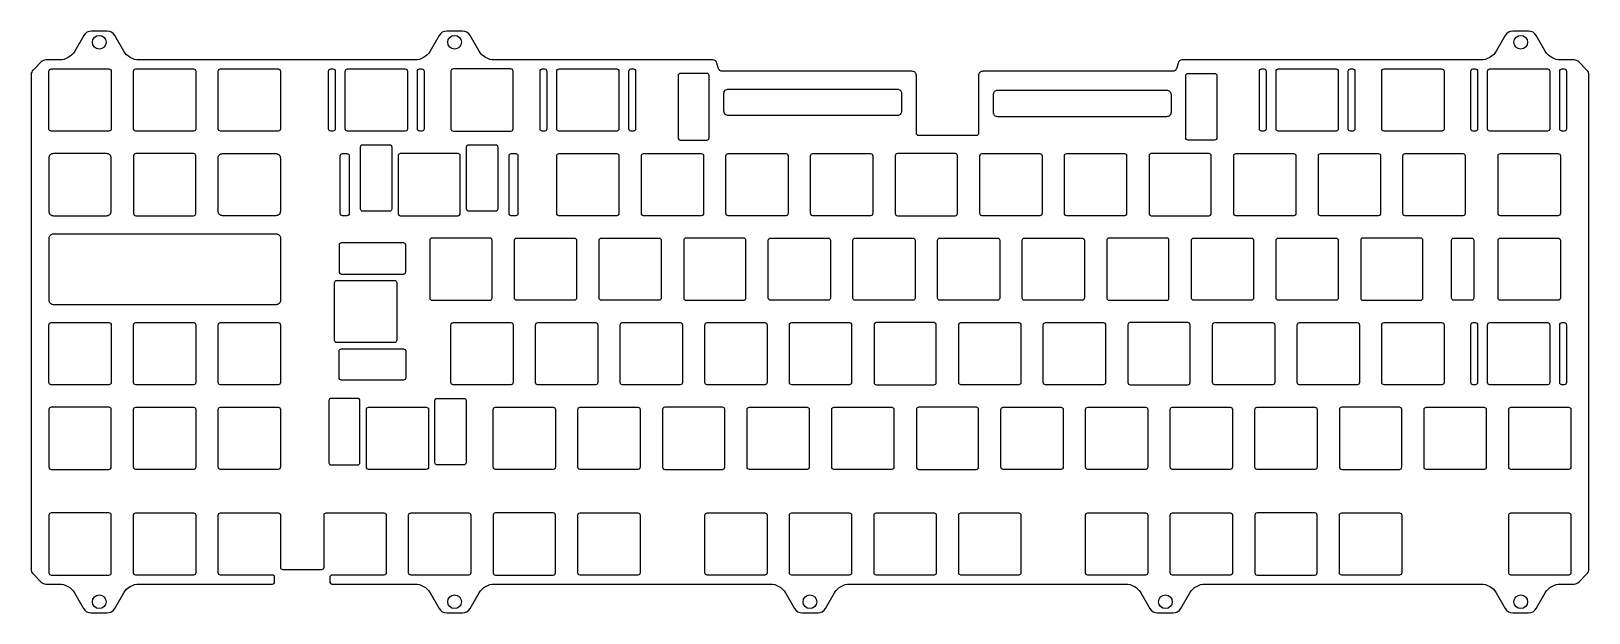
# Model space of a CAD drawing. Header units: millimetres. Extents: x -349 to 2, y -6 to 125.
import ezdxf

# ---------------------------------------------------------------- set-up
doc = ezdxf.new("R2010")
doc.units = ezdxf.units.MM
doc.layers.get('0').update_dxf_attribs({"linetype": 'CONTINUOUS'})

msp = doc.modelspace()

# ---------------------------------------------------------------- linework, layer by layer
for points in [[(-90.02, 118.57, 0.339454), (-90.98, 117.83), (-91.26, 116.77, -0.339454), (-92.23, 116.03), (-134.88, 116.03, 0.414214), (-135.88, 115.03), (-135.88, 102.04, -0.414214), (-136.38, 101.54), (-149.38, 101.54, -0.414214), (-149.88, 102.04), (-149.88, 115.03, 0.414214), (-150.88, 116.03), (-193.52, 116.03, -0.339454), (-194.49, 116.77), (-194.77, 117.83, 0.339454), (-195.73, 118.57), (-244.84, 118.57, -0.267949), (-248.31, 120.57), (-250.33, 124.07, 0.267949), (-252.06, 125.07), (-255.6, 125.07, 0.267949), (-257.33, 124.07), (-259.35, 120.57, -0.267949), (-262.81, 118.57), (-324.84, 118.57, -0.267949), (-328.31, 120.57), (-330.33, 124.07, 0.267949), (-332.06, 125.07), (-335.6, 125.07, 0.267949), (-337.33, 124.07), (-339.35, 120.57, -0.267949), (-342.81, 118.57), (-345.83, 118.57, 0.198912), (-346.89, 118.13), (-348.72, 116.3, 0.183808), (-349.16, 115.33), (-349.16, 3.84, 0.198912), (-348.72, 2.77), (-346.89, 0.95, 0.198912), (-345.83, 0.51), (-342.88, 0.51, -0.267949), (-339.42, -1.49), (-337.4, -4.99, 0.267949), (-335.67, -5.99), (-332.06, -5.99, 0.267949), (-330.33, -4.99), (-328.3, -1.49, -0.267949), (-324.84, 0.51), (-294.84, 0.51, 0.414214), (-294.34, 1.01), (-294.34, 2.02, 0.414214), (-294.84, 2.52), (-306.54, 2.52, -0.414214), (-307.04, 3.02), (-307.04, 16.02, -0.414214), (-306.54, 16.52), (-293.54, 16.52, -0.414214), (-293.04, 16.02), (-293.04, 4.28, 0.414214), (-292.54, 3.78), (-283.73, 3.78, 0.414214), (-283.23, 4.28), (-283.23, 16.02, -0.414214), (-282.73, 16.52), (-269.73, 16.52, -0.414214), (-269.23, 16.02), (-269.23, 3.02, -0.414214), (-269.73, 2.52), (-281.44, 2.52, 0.414214), (-281.94, 2.02), (-281.94, 1.01, 0.414214), (-281.44, 0.51), (-262.81, 0.51, -0.267949), (-259.35, -1.49), (-257.33, -4.99, 0.267949), (-255.59, -5.99), (-252.06, -5.99, 0.267949), (-250.33, -4.99), (-248.3, -1.49, -0.267949), (-244.84, 0.51), (-182.81, 0.51, -0.267949), (-179.35, -1.49), (-177.33, -4.99, 0.267949), (-175.59, -5.99), (-172.06, -5.99, 0.267949), (-170.33, -4.99), (-168.3, -1.49, -0.267949), (-164.84, 0.51), (-102.81, 0.51, -0.267949), (-99.35, -1.49), (-97.33, -4.99, 0.267949), (-95.59, -5.99), (-92.06, -5.99, 0.267949), (-90.33, -4.99), (-88.3, -1.49, -0.267949), (-84.84, 0.51), (-22.81, 0.51, -0.267949), (-19.35, -1.49), (-17.33, -4.99, 0.267949), (-15.59, -5.99), (-12.06, -5.99, 0.267949), (-10.33, -4.99), (-8.3, -1.49, -0.267949), (-4.84, 0.51), (-1.82, 0.51, 0.198912), (-0.76, 0.95), (1.07, 2.77, 0.198912), (1.51, 3.84), (1.51, 115.24, 0.198912), (1.07, 116.3), (-0.76, 118.13, 0.198912), (-1.82, 118.57), (-4.84, 118.57, -0.267949), (-8.3, 120.57), (-10.33, 124.07, 0.267949), (-12.06, 125.07), (-15.59, 125.07, 0.267949), (-17.33, 124.07), (-19.35, 120.57, -0.267949), (-22.81, 118.57)], [(-331.64, 102.54), (-344.64, 102.54, -0.414214), (-345.14, 103.04), (-345.14, 116.04, -0.414214), (-344.64, 116.54), (-331.64, 116.54, -0.414214), (-331.14, 116.04), (-331.14, 103.04, -0.414214)], [(-312.59, 102.54), (-325.59, 102.54, -0.414214), (-326.09, 103.04), (-326.09, 116.04, -0.414214), (-325.59, 116.54), (-312.59, 116.54, -0.414214), (-312.09, 116.04), (-312.09, 103.04, -0.414214)], [(-293.54, 102.54), (-306.54, 102.54, -0.414214), (-307.04, 103.04), (-307.04, 116.04, -0.414214), (-306.54, 116.54), (-293.54, 116.54, -0.414214), (-293.04, 116.04), (-293.04, 103.04, -0.414214)], [(-281.71, 116.54), (-281.21, 116.54, -0.414214), (-280.71, 116.04), (-280.71, 103.04, -0.414214), (-281.21, 102.54), (-281.71, 102.54, -0.414214), (-282.21, 103.04), (-282.21, 116.04, -0.414214)], [(-264.96, 102.54), (-277.96, 102.54, -0.414214), (-278.46, 103.04), (-278.46, 116.04, -0.414214), (-277.96, 116.54), (-264.96, 116.54, -0.414214), (-264.46, 116.04), (-264.46, 103.04, -0.414214)], [(-260.71, 116.04), (-260.71, 103.04, -0.414214), (-261.21, 102.54), (-261.71, 102.54, -0.414214), (-262.21, 103.04), (-262.21, 116.04, -0.414214), (-261.71, 116.54), (-261.21, 116.54, -0.414214)], [(-241.15, 102.54, 0.414214), (-240.65, 103.04), (-240.65, 116.04, 0.414214), (-241.15, 116.54), (-254.15, 116.54, 0.414214), (-254.65, 116.04), (-254.65, 103.04, 0.414214), (-254.15, 102.54)], [(-234.09, 116.54), (-233.59, 116.54, -0.414214), (-233.09, 116.04), (-233.09, 103.04, -0.414214), (-233.59, 102.54), (-234.09, 102.54, -0.414214), (-234.59, 103.04), (-234.59, 116.04, -0.414214)], [(-217.34, 102.54), (-230.34, 102.54, -0.414214), (-230.84, 103.04), (-230.84, 116.04, -0.414214), (-230.34, 116.54), (-217.34, 116.54, -0.414214), (-216.84, 116.04), (-216.84, 103.04, -0.414214)], [(-213.09, 116.04), (-213.09, 103.04, -0.414214), (-213.59, 102.54), (-214.09, 102.54, -0.414214), (-214.59, 103.04), (-214.59, 116.04, -0.414214), (-214.09, 116.54), (-213.59, 116.54, -0.414214)], [(-72.16, 116.54), (-71.66, 116.54, -0.414214), (-71.16, 116.04), (-71.16, 103.04, -0.414214), (-71.66, 102.54), (-72.16, 102.54, -0.414214), (-72.66, 103.04), (-72.66, 116.04, -0.414214)], [(-55.41, 102.54), (-68.41, 102.54, -0.414214), (-68.91, 103.04), (-68.91, 116.04, -0.414214), (-68.41, 116.54), (-55.41, 116.54, -0.414214), (-54.91, 116.04), (-54.91, 103.04, -0.414214)], [(-51.16, 116.04), (-51.16, 103.04, -0.414214), (-51.66, 102.54), (-52.16, 102.54, -0.414214), (-52.66, 103.04), (-52.66, 116.04, -0.414214), (-52.16, 116.54), (-51.66, 116.54, -0.414214)], [(-31.6, 102.54), (-44.6, 102.54, -0.414214), (-45.1, 103.04), (-45.1, 116.04, -0.414214), (-44.6, 116.54), (-31.6, 116.54, -0.414214), (-31.1, 116.04), (-31.1, 103.04, -0.414214)], [(-24.54, 116.54), (-24.04, 116.54, -0.414214), (-23.54, 116.04), (-23.54, 103.04, -0.414214), (-24.04, 102.54), (-24.54, 102.54, -0.414214), (-25.04, 103.04), (-25.04, 116.04, -0.414214)], [(-21.29, 103.04), (-21.29, 116.04, -0.414214), (-20.79, 116.54), (-7.79, 116.54, -0.414214), (-7.29, 116.04), (-7.29, 103.04, -0.414214), (-7.79, 102.54), (-20.79, 102.54, -0.414214)], [(-4.04, 102.54), (-4.54, 102.54, -0.414214), (-5.04, 103.04), (-5.04, 116.04, -0.414214), (-4.54, 116.54), (-4.04, 116.54, -0.414214), (-3.54, 116.04), (-3.54, 103.04, -0.414214)], [(-203.03, 115.54, 0.414214), (-203.53, 115.04), (-203.53, 101.04, 0.414214), (-203.03, 100.54), (-197.03, 100.54, 0.414214), (-196.53, 101.04), (-196.53, 115.04, 0.414214), (-197.03, 115.54)], [(-88.73, 115.54), (-82.73, 115.54, -0.414214), (-82.23, 115.04), (-82.23, 101.04, -0.414214), (-82.73, 100.54), (-88.73, 100.54, -0.414214), (-89.23, 101.04), (-89.23, 115.04, -0.414214)], [(-154.2, 106.03), (-192.2, 106.03, -0.414214), (-193.2, 107.03), (-193.2, 111.03, -0.414214), (-192.2, 112.03), (-154.2, 112.03, -0.414214), (-153.2, 111.03), (-153.2, 107.03, -0.414214)], [(-92.55, 110.78), (-92.55, 106.78, -0.414214), (-93.55, 105.78), (-131.55, 105.78, -0.414214), (-132.55, 106.78), (-132.55, 110.78, -0.414214), (-131.55, 111.78), (-93.55, 111.78, -0.414214)], [(-268.49, 84.49), (-274.49, 84.49, -0.414214), (-274.99, 84.99), (-274.99, 98.99, -0.414214), (-274.49, 99.49), (-268.49, 99.49, -0.414214), (-267.99, 98.99), (-267.99, 84.99, -0.414214)], [(-251.12, 84.99), (-251.12, 98.99, -0.414214), (-250.62, 99.49), (-244.62, 99.49, -0.414214), (-244.12, 98.99), (-244.12, 84.99, -0.414214), (-244.62, 84.49), (-250.62, 84.49, -0.414214)], [(-345.16, 84.48, 0.414214), (-344.16, 83.48), (-332.16, 83.48, 0.414214), (-331.16, 84.48), (-331.16, 96.48, 0.414214), (-332.16, 97.48), (-344.16, 97.48, 0.414214), (-345.16, 96.48)], [(-312.59, 83.49, 0.414214), (-312.09, 83.99), (-312.09, 96.99, 0.414214), (-312.59, 97.49), (-325.59, 97.49, 0.414214), (-326.09, 96.99), (-326.09, 83.99, 0.414214), (-325.59, 83.49)], [(-294.06, 83.48), (-306.06, 83.48, -0.414214), (-307.06, 84.48), (-307.06, 96.48, -0.414214), (-306.06, 97.48), (-294.06, 97.48, -0.414214), (-293.06, 96.48), (-293.06, 84.48, -0.414214)], [(-279.06, 97.49), (-278.06, 97.49, -0.414214), (-277.56, 96.99), (-277.56, 83.99, -0.414214), (-278.06, 83.49), (-279.06, 83.49, -0.414214), (-279.56, 83.99), (-279.56, 96.99, -0.414214)], [(-253.06, 83.49, 0.414214), (-252.56, 83.99), (-252.56, 96.99, 0.414214), (-253.06, 97.49), (-266.06, 97.49, 0.414214), (-266.56, 96.99), (-266.56, 83.99, 0.414214), (-266.06, 83.49)], [(-240.06, 83.49), (-241.06, 83.49, -0.414214), (-241.56, 83.99), (-241.56, 96.99, -0.414214), (-241.06, 97.49), (-240.06, 97.49, -0.414214), (-239.56, 96.99), (-239.56, 83.99, -0.414214)], [(-217.34, 83.49), (-230.34, 83.49, -0.414214), (-230.84, 83.99), (-230.84, 96.99, -0.414214), (-230.34, 97.49), (-217.34, 97.49, -0.414214), (-216.84, 96.99), (-216.84, 83.99, -0.414214)], [(-198.29, 83.49), (-211.29, 83.49, -0.414214), (-211.79, 83.99), (-211.79, 96.99, -0.414214), (-211.29, 97.49), (-198.29, 97.49, -0.414214), (-197.79, 96.99), (-197.79, 83.99, -0.414214)], [(-179.24, 83.49), (-192.24, 83.49, -0.414214), (-192.74, 83.99), (-192.74, 96.99, -0.414214), (-192.24, 97.49), (-179.24, 97.49, -0.414214), (-178.74, 96.99), (-178.74, 83.99, -0.414214)], [(-173.69, 83.99), (-173.69, 96.99, -0.414214), (-173.19, 97.49), (-160.19, 97.49, -0.414214), (-159.69, 96.99), (-159.69, 83.99, -0.414214), (-160.19, 83.49), (-173.19, 83.49, -0.414214)], [(-141.14, 83.49, 0.414214), (-140.64, 83.99), (-140.64, 96.99, 0.414214), (-141.14, 97.49), (-154.14, 97.49, 0.414214), (-154.64, 96.99), (-154.64, 83.99, 0.414214), (-154.14, 83.49)], [(-122.09, 83.49), (-135.09, 83.49, -0.414214), (-135.59, 83.99), (-135.59, 96.99, -0.414214), (-135.09, 97.49), (-122.09, 97.49, -0.414214), (-121.59, 96.99), (-121.59, 83.99, -0.414214)], [(-116.54, 83.99), (-116.54, 96.99, -0.414214), (-116.04, 97.49), (-103.04, 97.49, -0.414214), (-102.54, 96.99), (-102.54, 83.99, -0.414214), (-103.04, 83.49), (-116.04, 83.49, -0.414214)], [(-83.99, 83.49, 0.414214), (-83.49, 83.99), (-83.49, 96.99, 0.414214), (-83.99, 97.49), (-96.99, 97.49, 0.414214), (-97.49, 96.99), (-97.49, 83.99, 0.414214), (-96.99, 83.49)], [(-64.94, 83.49), (-77.94, 83.49, -0.414214), (-78.44, 83.99), (-78.44, 96.99, -0.414214), (-77.94, 97.49), (-64.94, 97.49, -0.414214), (-64.44, 96.99), (-64.44, 83.99, -0.414214)], [(-45.89, 83.49), (-58.89, 83.49, -0.414214), (-59.39, 83.99), (-59.39, 96.99, -0.414214), (-58.89, 97.49), (-45.89, 97.49, -0.414214), (-45.39, 96.99), (-45.39, 83.99, -0.414214)], [(-26.84, 83.49), (-39.84, 83.49, -0.414214), (-40.34, 83.99), (-40.34, 96.99, -0.414214), (-39.84, 97.49), (-26.84, 97.49, -0.414214), (-26.34, 96.99), (-26.34, 83.99, -0.414214)], [(-18.91, 83.99), (-18.91, 96.99, -0.414214), (-18.41, 97.49), (-5.41, 97.49, -0.414214), (-4.91, 96.99), (-4.91, 83.99, -0.414214), (-5.41, 83.49), (-18.41, 83.49, -0.414214)], [(-293.03, 78.43), (-293.03, 64.43, -0.414214), (-294.03, 63.43), (-344.13, 63.43, -0.414214), (-345.13, 64.43), (-345.13, 78.43, -0.414214), (-344.13, 79.43), (-294.03, 79.43, -0.414214)], [(-279.84, 70.85, 0.414214), (-279.34, 70.35), (-265.34, 70.35, 0.414214), (-264.84, 70.85), (-264.84, 76.85, 0.414214), (-265.34, 77.35), (-279.34, 77.35, 0.414214), (-279.84, 76.85)], [(-245.91, 64.44, 0.414214), (-245.41, 64.94), (-245.41, 77.94, 0.414214), (-245.91, 78.44), (-258.91, 78.44, 0.414214), (-259.41, 77.94), (-259.41, 64.94, 0.414214), (-258.91, 64.44)], [(-226.86, 64.44), (-239.86, 64.44, -0.414214), (-240.36, 64.94), (-240.36, 77.94, -0.414214), (-239.86, 78.44), (-226.86, 78.44, -0.414214), (-226.36, 77.94), (-226.36, 64.94, -0.414214)], [(-221.31, 64.94), (-221.31, 77.94, -0.414214), (-220.81, 78.44), (-207.81, 78.44, -0.414214), (-207.31, 77.94), (-207.31, 64.94, -0.414214), (-207.81, 64.44), (-220.81, 64.44, -0.414214)], [(-188.76, 64.44, 0.414214), (-188.26, 64.94), (-188.26, 77.94, 0.414214), (-188.76, 78.44), (-201.76, 78.44, 0.414214), (-202.26, 77.94), (-202.26, 64.94, 0.414214), (-201.76, 64.44)], [(-169.71, 64.44), (-182.71, 64.44, -0.414214), (-183.21, 64.94), (-183.21, 77.94, -0.414214), (-182.71, 78.44), (-169.71, 78.44, -0.414214), (-169.21, 77.94), (-169.21, 64.94, -0.414214)], [(-150.66, 64.44), (-163.66, 64.44, -0.414214), (-164.16, 64.94), (-164.16, 77.94, -0.414214), (-163.66, 78.44), (-150.66, 78.44, -0.414214), (-150.16, 77.94), (-150.16, 64.94, -0.414214)], [(-131.61, 64.44), (-144.61, 64.44, -0.414214), (-145.11, 64.94), (-145.11, 77.94, -0.414214), (-144.61, 78.44), (-131.61, 78.44, -0.414214), (-131.11, 77.94), (-131.11, 64.94, -0.414214)], [(-126.06, 64.94), (-126.06, 77.94, -0.414214), (-125.56, 78.44), (-112.56, 78.44, -0.414214), (-112.06, 77.94), (-112.06, 64.94, -0.414214), (-112.56, 64.44), (-125.56, 64.44, -0.414214)], [(-93.51, 64.44, 0.414214), (-93.01, 64.94), (-93.01, 77.94, 0.414214), (-93.51, 78.44), (-106.51, 78.44, 0.414214), (-107.01, 77.94), (-107.01, 64.94, 0.414214), (-106.51, 64.44)], [(-74.46, 64.44), (-87.46, 64.44, -0.414214), (-87.96, 64.94), (-87.96, 77.94, -0.414214), (-87.46, 78.44), (-74.46, 78.44, -0.414214), (-73.96, 77.94), (-73.96, 64.94, -0.414214)], [(-68.91, 64.94), (-68.91, 77.94, -0.414214), (-68.41, 78.44), (-55.41, 78.44, -0.414214), (-54.91, 77.94), (-54.91, 64.94, -0.414214), (-55.41, 64.44), (-68.41, 64.44, -0.414214)], [(-36.36, 64.44, 0.414214), (-35.86, 64.94), (-35.86, 77.94, 0.414214), (-36.36, 78.44), (-49.36, 78.44, 0.414214), (-49.86, 77.94), (-49.86, 64.94, 0.414214), (-49.36, 64.44)], [(-29.41, 64.94), (-29.41, 77.94, -0.414214), (-28.91, 78.44), (-24.91, 78.44, -0.414214), (-24.41, 77.94), (-24.41, 64.94, -0.414214), (-24.91, 64.44), (-28.91, 64.44, -0.414214)], [(-18.41, 78.44), (-5.41, 78.44, -0.414214), (-4.91, 77.94), (-4.91, 64.94, -0.414214), (-5.41, 64.44), (-18.41, 64.44, -0.414214), (-18.91, 64.94), (-18.91, 77.94, -0.414214)], [(-280.84, 55.41), (-280.84, 68.41, -0.414214), (-280.34, 68.91), (-267.34, 68.91, -0.414214), (-266.84, 68.41), (-266.84, 55.41, -0.414214), (-267.34, 54.91), (-280.34, 54.91, -0.414214)], [(-331.64, 45.39), (-344.64, 45.39, -0.414214), (-345.14, 45.89), (-345.14, 58.89, -0.414214), (-344.64, 59.39), (-331.64, 59.39, -0.414214), (-331.14, 58.89), (-331.14, 45.89, -0.414214)], [(-312.59, 45.39), (-325.59, 45.39, -0.414214), (-326.09, 45.89), (-326.09, 58.89, -0.414214), (-325.59, 59.39), (-312.59, 59.39, -0.414214), (-312.09, 58.89), (-312.09, 45.89, -0.414214)], [(-307.04, 45.89), (-307.04, 58.89, -0.414214), (-306.54, 59.39), (-293.54, 59.39, -0.414214), (-293.04, 58.89), (-293.04, 45.89, -0.414214), (-293.54, 45.39), (-306.54, 45.39, -0.414214)], [(-254.65, 45.89), (-254.65, 58.89, -0.414214), (-254.15, 59.39), (-241.15, 59.39, -0.414214), (-240.65, 58.89), (-240.65, 45.89, -0.414214), (-241.15, 45.39), (-254.15, 45.39, -0.414214)], [(-222.1, 45.39), (-235.1, 45.39, -0.414214), (-235.6, 45.89), (-235.6, 58.89, -0.414214), (-235.1, 59.39), (-222.1, 59.39, -0.414214), (-221.6, 58.89), (-221.6, 45.89, -0.414214)], [(-203.05, 45.39), (-216.05, 45.39, -0.414214), (-216.55, 45.89), (-216.55, 58.89, -0.414214), (-216.05, 59.39), (-203.05, 59.39, -0.414214), (-202.55, 58.89), (-202.55, 45.89, -0.414214)], [(-184, 45.39), (-197, 45.39, -0.414214), (-197.5, 45.89), (-197.5, 58.89, -0.414214), (-197, 59.39), (-184, 59.39, -0.414214), (-183.5, 58.89), (-183.5, 45.89, -0.414214)], [(-178.45, 45.89), (-178.45, 58.89, -0.414214), (-177.95, 59.39), (-164.95, 59.39, -0.414214), (-164.45, 58.89), (-164.45, 45.89, -0.414214), (-164.95, 45.39), (-177.95, 45.39, -0.414214)], [(-145.9, 45.39, 0.414214), (-145.4, 45.89), (-145.4, 58.89, 0.414214), (-145.9, 59.39), (-158.9, 59.39, 0.414214), (-159.4, 58.89), (-159.4, 45.89, 0.414214), (-158.9, 45.39)], [(-126.85, 45.39), (-139.85, 45.39, -0.414214), (-140.35, 45.89), (-140.35, 58.89, -0.414214), (-139.85, 59.39), (-126.85, 59.39, -0.414214), (-126.35, 58.89), (-126.35, 45.89, -0.414214)], [(-121.3, 45.89), (-121.3, 58.89, -0.414214), (-120.8, 59.39), (-107.8, 59.39, -0.414214), (-107.3, 58.89), (-107.3, 45.89, -0.414214), (-107.8, 45.39), (-120.8, 45.39, -0.414214)], [(-88.75, 45.39, 0.414214), (-88.25, 45.89), (-88.25, 58.89, 0.414214), (-88.75, 59.39), (-101.75, 59.39, 0.414214), (-102.25, 58.89), (-102.25, 45.89, 0.414214), (-101.75, 45.39)], [(-69.7, 45.39), (-82.7, 45.39, -0.414214), (-83.2, 45.89), (-83.2, 58.89, -0.414214), (-82.7, 59.39), (-69.7, 59.39, -0.414214), (-69.2, 58.89), (-69.2, 45.89, -0.414214)], [(-50.65, 45.39), (-63.65, 45.39, -0.414214), (-64.15, 45.89), (-64.15, 58.89, -0.414214), (-63.65, 59.39), (-50.65, 59.39, -0.414214), (-50.15, 58.89), (-50.15, 45.89, -0.414214)], [(-31.6, 45.39), (-44.6, 45.39, -0.414214), (-45.1, 45.89), (-45.1, 58.89, -0.414214), (-44.6, 59.39), (-31.6, 59.39, -0.414214), (-31.1, 58.89), (-31.1, 45.89, -0.414214)], [(-24.54, 59.39), (-24.04, 59.39, -0.414214), (-23.54, 58.89), (-23.54, 45.89, -0.414214), (-24.04, 45.39), (-24.54, 45.39, -0.414214), (-25.04, 45.89), (-25.04, 58.89, -0.414214)], [(-21.29, 45.89), (-21.29, 58.89, -0.414214), (-20.79, 59.39), (-7.79, 59.39, -0.414214), (-7.29, 58.89), (-7.29, 45.89, -0.414214), (-7.79, 45.39), (-20.79, 45.39, -0.414214)], [(-4.04, 45.39), (-4.54, 45.39, -0.414214), (-5.04, 45.89), (-5.04, 58.89, -0.414214), (-4.54, 59.39), (-4.04, 59.39, -0.414214), (-3.54, 58.89), (-3.54, 45.89, -0.414214)], [(-279.84, 46.97), (-279.84, 52.97, -0.414214), (-279.34, 53.47), (-265.34, 53.47, -0.414214), (-264.84, 52.97), (-264.84, 46.97, -0.414214), (-265.34, 46.47), (-279.34, 46.47, -0.414214)], [(-275.64, 27.34, 0.414214), (-275.14, 27.84), (-275.14, 41.84, 0.414214), (-275.64, 42.34), (-281.64, 42.34, 0.414214), (-282.14, 41.84), (-282.14, 27.84, 0.414214), (-281.64, 27.34)], [(-251.76, 27.34), (-257.76, 27.34, -0.414214), (-258.26, 27.84), (-258.26, 41.84, -0.414214), (-257.76, 42.34), (-251.76, 42.34, -0.414214), (-251.26, 41.84), (-251.26, 27.84, -0.414214)], [(-331.64, 26.34, 0.414214), (-331.14, 26.84), (-331.14, 39.84, 0.414214), (-331.64, 40.34), (-344.64, 40.34, 0.414214), (-345.14, 39.84), (-345.14, 26.84, 0.414214), (-344.64, 26.34)], [(-312.59, 26.34), (-325.59, 26.34, -0.414214), (-326.09, 26.84), (-326.09, 39.84, -0.414214), (-325.59, 40.34), (-312.59, 40.34, -0.414214), (-312.09, 39.84), (-312.09, 26.84, -0.414214)], [(-307.04, 26.84), (-307.04, 39.84, -0.414214), (-306.54, 40.34), (-293.54, 40.34, -0.414214), (-293.04, 39.84), (-293.04, 26.84, -0.414214), (-293.54, 26.34), (-306.54, 26.34, -0.414214)], [(-260.2, 26.34), (-273.2, 26.34, -0.414214), (-273.7, 26.84), (-273.7, 39.84, -0.414214), (-273.2, 40.34), (-260.2, 40.34, -0.414214), (-259.7, 39.84), (-259.7, 26.84, -0.414214)], [(-231.63, 26.34), (-244.63, 26.34, -0.414214), (-245.13, 26.84), (-245.13, 39.84, -0.414214), (-244.63, 40.34), (-231.63, 40.34, -0.414214), (-231.13, 39.84), (-231.13, 26.84, -0.414214)], [(-226.08, 26.84), (-226.08, 39.84, -0.414214), (-225.58, 40.34), (-212.58, 40.34, -0.414214), (-212.08, 39.84), (-212.08, 26.84, -0.414214), (-212.58, 26.34), (-225.58, 26.34, -0.414214)], [(-193.53, 26.34, 0.414214), (-193.03, 26.84), (-193.03, 39.84, 0.414214), (-193.53, 40.34), (-206.53, 40.34, 0.414214), (-207.03, 39.84), (-207.03, 26.84, 0.414214), (-206.53, 26.34)], [(-174.48, 26.34), (-187.48, 26.34, -0.414214), (-187.98, 26.84), (-187.98, 39.84, -0.414214), (-187.48, 40.34), (-174.48, 40.34, -0.414214), (-173.98, 39.84), (-173.98, 26.84, -0.414214)], [(-168.93, 26.84), (-168.93, 39.84, -0.414214), (-168.43, 40.34), (-155.43, 40.34, -0.414214), (-154.93, 39.84), (-154.93, 26.84, -0.414214), (-155.43, 26.34), (-168.43, 26.34, -0.414214)], [(-136.38, 26.34, 0.414214), (-135.88, 26.84), (-135.88, 39.84, 0.414214), (-136.38, 40.34), (-149.38, 40.34, 0.414214), (-149.88, 39.84), (-149.88, 26.84, 0.414214), (-149.38, 26.34)], [(-117.33, 26.34), (-130.33, 26.34, -0.414214), (-130.83, 26.84), (-130.83, 39.84, -0.414214), (-130.33, 40.34), (-117.33, 40.34, -0.414214), (-116.83, 39.84), (-116.83, 26.84, -0.414214)], [(-98.28, 26.34), (-111.28, 26.34, -0.414214), (-111.78, 26.84), (-111.78, 39.84, -0.414214), (-111.28, 40.34), (-98.28, 40.34, -0.414214), (-97.78, 39.84), (-97.78, 26.84, -0.414214)], [(-79.23, 26.34), (-92.23, 26.34, -0.414214), (-92.73, 26.84), (-92.73, 39.84, -0.414214), (-92.23, 40.34), (-79.23, 40.34, -0.414214), (-78.73, 39.84), (-78.73, 26.84, -0.414214)], [(-73.68, 26.84), (-73.68, 39.84, -0.414214), (-73.18, 40.34), (-60.18, 40.34, -0.414214), (-59.68, 39.84), (-59.68, 26.84, -0.414214), (-60.18, 26.34), (-73.18, 26.34, -0.414214)], [(-41.13, 26.34, 0.414214), (-40.63, 26.84), (-40.63, 39.84, 0.414214), (-41.13, 40.34), (-54.13, 40.34, 0.414214), (-54.63, 39.84), (-54.63, 26.84, 0.414214), (-54.13, 26.34)], [(-22.08, 26.34), (-35.08, 26.34, -0.414214), (-35.58, 26.84), (-35.58, 39.84, -0.414214), (-35.08, 40.34), (-22.08, 40.34, -0.414214), (-21.58, 39.84), (-21.58, 26.84, -0.414214)], [(-16.53, 26.84), (-16.53, 39.84, -0.414214), (-16.03, 40.34), (-3.03, 40.34, -0.414214), (-2.53, 39.84), (-2.53, 26.84, -0.414214), (-3.03, 26.34), (-16.03, 26.34, -0.414214)], [(-331.64, 2.52, 0.414214), (-331.14, 3.02), (-331.14, 16.02, 0.414214), (-331.64, 16.52), (-344.64, 16.52, 0.414214), (-345.14, 16.02), (-345.14, 3.02, 0.414214), (-344.64, 2.52)], [(-312.59, 2.52), (-325.59, 2.52, -0.414214), (-326.09, 3.02), (-326.09, 16.02, -0.414214), (-325.59, 16.52), (-312.59, 16.52, -0.414214), (-312.09, 16.02), (-312.09, 3.02, -0.414214)], [(-264.18, 3.02), (-264.18, 16.02, -0.414214), (-263.68, 16.52), (-250.68, 16.52, -0.414214), (-250.18, 16.02), (-250.18, 3.02, -0.414214), (-250.68, 2.52), (-263.68, 2.52, -0.414214)], [(-231.63, 2.52, 0.414214), (-231.13, 3.02), (-231.13, 16.02, 0.414214), (-231.63, 16.52), (-244.63, 16.52, 0.414214), (-245.13, 16.02), (-245.13, 3.02, 0.414214), (-244.63, 2.52)], [(-212.58, 2.52), (-225.58, 2.52, -0.414214), (-226.08, 3.02), (-226.08, 16.02, -0.414214), (-225.58, 16.52), (-212.58, 16.52, -0.414214), (-212.08, 16.02), (-212.08, 3.02, -0.414214)], [(-184, 2.52), (-197, 2.52, -0.414214), (-197.5, 3.02), (-197.5, 16.02, -0.414214), (-197, 16.52), (-184, 16.52, -0.414214), (-183.5, 16.02), (-183.5, 3.02, -0.414214)], [(-164.95, 2.52), (-177.95, 2.52, -0.414214), (-178.45, 3.02), (-178.45, 16.02, -0.414214), (-177.95, 16.52), (-164.95, 16.52, -0.414214), (-164.45, 16.02), (-164.45, 3.02, -0.414214)], [(-145.9, 2.52), (-158.9, 2.52, -0.414214), (-159.4, 3.02), (-159.4, 16.02, -0.414214), (-158.9, 16.52), (-145.9, 16.52, -0.414214), (-145.4, 16.02), (-145.4, 3.02, -0.414214)], [(-126.85, 2.52), (-139.85, 2.52, -0.414214), (-140.35, 3.02), (-140.35, 16.02, -0.414214), (-139.85, 16.52), (-126.85, 16.52, -0.414214), (-126.35, 16.02), (-126.35, 3.02, -0.414214)], [(-98.28, 2.52), (-111.28, 2.52, -0.414214), (-111.78, 3.02), (-111.78, 16.02, -0.414214), (-111.28, 16.52), (-98.28, 16.52, -0.414214), (-97.78, 16.02), (-97.78, 3.02, -0.414214)], [(-92.73, 3.02), (-92.73, 16.02, -0.414214), (-92.23, 16.52), (-79.23, 16.52, -0.414214), (-78.73, 16.02), (-78.73, 3.02, -0.414214), (-79.23, 2.52), (-92.23, 2.52, -0.414214)], [(-60.18, 2.52, 0.414214), (-59.68, 3.02), (-59.68, 16.02, 0.414214), (-60.18, 16.52), (-73.18, 16.52, 0.414214), (-73.68, 16.02), (-73.68, 3.02, 0.414214), (-73.18, 2.52)], [(-41.13, 2.52), (-54.13, 2.52, -0.414214), (-54.63, 3.02), (-54.63, 16.02, -0.414214), (-54.13, 16.52), (-41.13, 16.52, -0.414214), (-40.63, 16.02), (-40.63, 3.02, -0.414214)], [(-16.53, 3.02), (-16.53, 16.02, -0.414214), (-16.03, 16.52), (-3.03, 16.52, -0.414214), (-2.53, 16.02), (-2.53, 3.02, -0.414214), (-3.03, 2.52), (-16.03, 2.52, -0.414214)]]:
    msp.add_lwpolyline(points, format="xyb", close=True)
for centre in [(-333.83, 122.57, 0), (-253.83, 122.57, 0), (-13.83, 122.57, 0), (-333.83, -3.49, 0), (-253.83, -3.49, 0), (-173.83, -3.49, 0), (-93.83, -3.49, 0), (-13.83, -3.49, 0)]:
    msp.add_circle(centre, 1.55)

doc.saveas('drawing.dxf')
